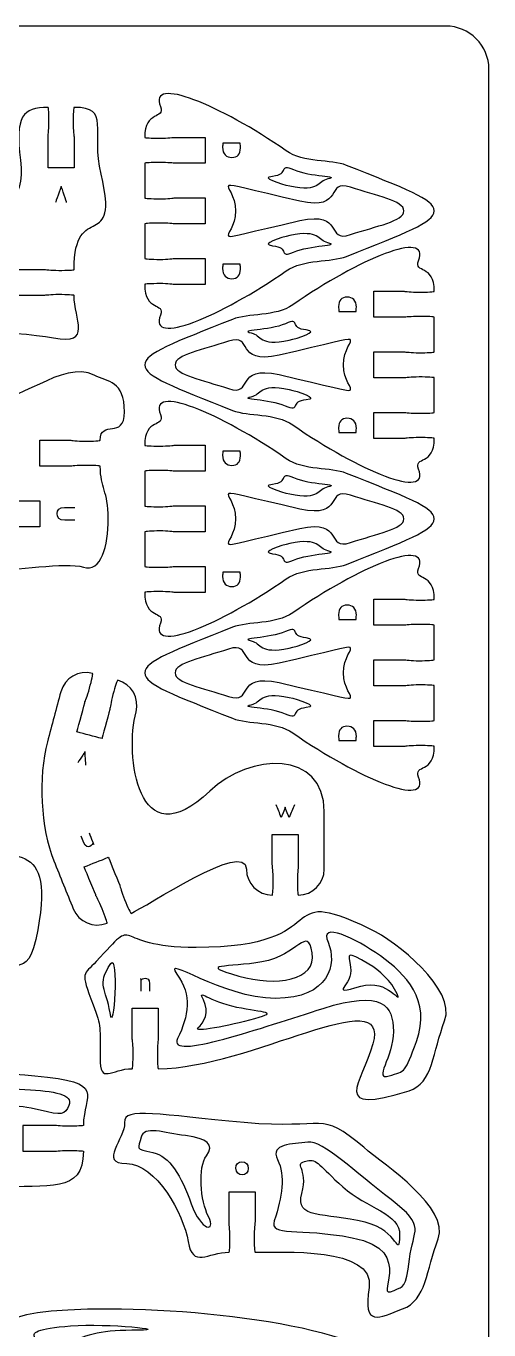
# Model space of a CAD drawing. Extents: x 0 to 300, y 0 to 300.
# Drawn here: x 246.6 to 300, y 149.4 to 300.1 of the extents above; entities that cross this region are included whole.
import ezdxf

# ---------------------------------------------------------------- set-up
doc = ezdxf.new("R2010")
doc.units = 0
doc.header["$MEASUREMENT"] = 0
doc.layers.add('DEFAULT', color=7, linetype='CONTINUOUS')

msp = doc.modelspace()

# ---------------------------------------------------------------- linework, layer by layer
at = {"layer": 'DEFAULT', "color": 1}
for points, knots in [([(295.05, 0.05), (198.38, 0.05), (101.72, 0.05), (5.05, 0.05), (2.3, 0.05), (0.05, 2.3), (0.05, 5.05), (0.05, 101.72), (0.05, 198.38), (0.05, 295.05), (0.05, 297.8), (2.3, 300.05), (5.05, 300.05), (101.72, 300.05), (198.38, 300.05), (295.05, 300.05), (297.8, 300.05), (300.05, 297.8), (300.05, 295.05), (300.05, 198.38), (300.05, 101.72), (300.05, 5.05), (300.05, 2.3), (297.8, 0.05), (295.05, 0.05)], [0, 0, 0, 0, 822.047, 822.047, 822.047, 823.047, 823.047, 823.047, 1645.094, 1645.094, 1645.094, 1646.094, 1646.094, 1646.094, 2468.141, 2468.141, 2468.141, 2469.141, 2469.141, 2469.141, 3291.188, 3291.188, 3291.188, 3292.188, 3292.188, 3292.188, 3292.188]), ([(293.74, 278.7), (293.74, 277.33), (290.36, 276.14), (283.6, 273.44), (281.78, 272.71), (278.65, 273.17), (276.63, 271.76), (268.98, 266.44), (260.69, 263.01), (262.09, 266.65), (262.67, 268.17), (260.27, 267.02), (260.27, 270.19), (260.27, 270.25), (261.05, 270.29), (262.02, 270.29), (262.99, 270.29), (263.6, 270.19), (263.77, 270.19), (264.93, 270.19), (266.1, 270.19), (267.27, 270.19), (267.27, 271.19), (267.27, 272.19), (267.27, 273.19), (266.1, 273.19), (264.93, 273.19), (263.77, 273.19), (263.6, 273.19), (262.99, 273.09), (262.02, 273.09), (261.05, 273.09), (260.27, 273.14), (260.27, 273.2), (260.27, 274.53), (260.27, 275.86), (260.27, 277.19), (260.34, 277.25), (261.1, 277.29), (262.02, 277.29), (262.99, 277.29), (263.6, 277.19), (263.77, 277.19), (264.93, 277.19), (266.1, 277.19), (267.27, 277.19), (267.27, 278.19), (267.27, 279.19), (267.27, 280.19), (266.1, 280.19), (264.93, 280.19), (263.77, 280.19), (263.6, 280.19), (262.99, 280.09), (262.02, 280.09), (261.05, 280.09), (260.27, 280.14), (260.27, 280.19), (260.27, 281.53), (260.27, 282.86), (260.27, 284.2), (260.27, 284.25), (261.05, 284.29), (262.02, 284.29), (262.99, 284.29), (263.6, 284.2), (263.77, 284.2), (264.93, 284.2), (266.1, 284.2), (267.27, 284.2), (267.27, 285.19), (267.27, 286.19), (267.27, 287.19), (266.1, 287.19), (264.93, 287.19), (263.77, 287.19), (263.6, 287.19), (262.99, 287.1), (262.02, 287.1), (261.05, 287.1), (260.27, 287.14), (260.27, 287.19), (260.27, 290.37), (262.67, 289.22), (262.09, 290.74), (260.69, 294.38), (268.98, 290.95), (276.63, 285.63), (278.65, 284.22), (281.78, 284.68), (283.6, 283.95), (290.36, 281.25), (293.74, 280.06), (293.74, 278.7)], [1, 1, 1, 1, 2, 2, 2, 3, 3, 3, 4, 4, 4, 5, 5, 5, 6, 6, 6, 7, 7, 7, 16.92, 16.92, 16.92, 25.42, 25.42, 25.42, 35.34, 35.34, 35.34, 36.34, 36.34, 36.34, 37.35, 37.35, 37.35, 48.680004, 48.680004, 48.680004, 49.680004, 49.680004, 49.680004, 50.680004, 50.680004, 50.680004, 60.600004, 60.600004, 60.600004, 69.110004, 69.110004, 69.110004, 79.030004, 79.030004, 79.030004, 80.030004, 80.030004, 80.030004, 81.030004, 81.030004, 81.030004, 92.370004, 92.370004, 92.370004, 93.370004, 93.370004, 93.370004, 94.370004, 94.370004, 94.370004, 104.290004, 104.290004, 104.290004, 112.790004, 112.790004, 112.790004, 122.710004, 122.710004, 122.710004, 123.710004, 123.710004, 123.710004, 124.710004, 124.710004, 124.710004, 125.710004, 125.710004, 125.710004, 126.710004, 126.710004, 126.710004, 127.710004, 127.710004, 127.710004, 128.710004, 128.710004, 128.710004, 128.710004]), ([(249.74, 264.02), (245.2, 264.95), (234.06, 264.45), (236.11, 268.06), (238.17, 271.67), (236.8, 273.74), (240.16, 276.05), (243.52, 278.35), (246.57, 279.53), (245.91, 284.57), (245.25, 289.62), (246.2, 290.66), (249.1, 290.66), (249.16, 290.66), (249.21, 289.87), (249.21, 288.91), (249.21, 287.94), (249.1, 287.33), (249.1, 287.16), (249.1, 285.99), (249.1, 284.82), (249.1, 283.66), (250.1, 283.66), (251.1, 283.66), (252.11, 283.66), (252.11, 284.82), (252.11, 285.99), (252.11, 287.16), (252.11, 287.33), (252, 287.94), (252, 288.91), (252, 289.87), (252.05, 290.66), (252.11, 290.66), (256.41, 290.66), (254.02, 288.03), (255.24, 282.92), (257.45, 273.7), (252.11, 280.13), (252.11, 271.92), (252.11, 271.86), (251.32, 271.82), (250.36, 271.82), (249.39, 271.82), (248.78, 271.92), (248.61, 271.92), (247.44, 271.92), (246.27, 271.92), (245.1, 271.92), (245.1, 270.92), (245.1, 269.92), (245.1, 268.92), (246.27, 268.92), (247.44, 268.92), (248.6, 268.92), (248.78, 268.92), (249.39, 269.02), (250.36, 269.02), (251.32, 269.02), (252.11, 268.97), (252.11, 268.92), (252.11, 266.24), (254.29, 263.08), (249.74, 264.02)], [1, 1, 1, 1, 2, 2, 2, 3, 3, 3, 4, 4, 4, 5, 5, 5, 6, 6, 6, 7, 7, 7, 16.921, 16.921, 16.921, 25.431, 25.431, 25.431, 35.352, 35.352, 35.352, 36.352, 36.352, 36.352, 37.352, 37.352, 37.352, 38.352, 38.352, 38.352, 39.352, 39.352, 39.352, 40.352, 40.352, 40.352, 41.352, 41.352, 41.352, 51.282, 51.282, 51.282, 59.782, 59.782, 59.782, 69.702, 69.702, 69.702, 70.702, 70.702, 70.702, 71.702, 71.702, 71.702, 72.702, 72.702, 72.702, 72.702]), ([(260.27, 260.9), (260.27, 262.26), (263.66, 263.45), (270.41, 266.16), (272.23, 266.89), (275.36, 266.43), (277.39, 267.84), (285.03, 273.16), (293.32, 276.59), (291.92, 272.94), (291.34, 271.42), (293.74, 272.58), (293.74, 269.4), (293.74, 269.35), (292.96, 269.3), (291.99, 269.3), (291.03, 269.3), (290.42, 269.4), (290.24, 269.4), (289.08, 269.4), (287.91, 269.4), (286.74, 269.4), (286.74, 268.4), (286.74, 267.4), (286.74, 266.4), (287.91, 266.4), (289.08, 266.4), (290.24, 266.4), (290.42, 266.4), (291.03, 266.5), (291.99, 266.5), (292.96, 266.5), (293.74, 266.46), (293.74, 266.4), (293.74, 265.07), (293.74, 263.74), (293.74, 262.4), (293.67, 262.34), (292.91, 262.3), (291.99, 262.3), (291.03, 262.3), (290.42, 262.4), (290.24, 262.4), (289.08, 262.4), (287.91, 262.4), (286.74, 262.4), (286.74, 261.4), (286.74, 260.4), (286.74, 259.4), (287.91, 259.4), (289.08, 259.4), (290.24, 259.4), (290.42, 259.4), (291.03, 259.5), (291.99, 259.5), (292.96, 259.5), (293.74, 259.46), (293.74, 259.4), (293.74, 258.07), (293.74, 256.73), (293.74, 255.4), (293.74, 255.35), (292.96, 255.3), (291.99, 255.3), (291.03, 255.3), (290.42, 255.4), (290.24, 255.4), (289.08, 255.4), (287.91, 255.4), (286.74, 255.4), (286.74, 254.4), (286.74, 253.4), (286.74, 252.4), (287.91, 252.4), (289.08, 252.4), (290.24, 252.4), (290.42, 252.4), (291.03, 252.5), (291.99, 252.5), (292.96, 252.5), (293.74, 252.46), (293.74, 252.4), (293.74, 249.23), (291.34, 250.38), (291.92, 248.86), (293.32, 245.22), (285.03, 248.64), (277.39, 253.96), (275.36, 255.37), (272.23, 254.91), (270.41, 255.64), (263.66, 258.35), (260.27, 259.53), (260.27, 260.9)], [1, 1, 1, 1, 2, 2, 2, 3, 3, 3, 4, 4, 4, 5, 5, 5, 6, 6, 6, 7, 7, 7, 16.92, 16.92, 16.92, 25.42, 25.42, 25.42, 35.34, 35.34, 35.34, 36.34, 36.34, 36.34, 37.35, 37.35, 37.35, 48.680004, 48.680004, 48.680004, 49.680004, 49.680004, 49.680004, 50.680004, 50.680004, 50.680004, 60.600004, 60.600004, 60.600004, 69.110004, 69.110004, 69.110004, 79.030004, 79.030004, 79.030004, 80.030004, 80.030004, 80.030004, 81.030004, 81.030004, 81.030004, 92.370004, 92.370004, 92.370004, 93.370004, 93.370004, 93.370004, 94.370004, 94.370004, 94.370004, 104.290004, 104.290004, 104.290004, 112.790004, 112.790004, 112.790004, 122.710004, 122.710004, 122.710004, 123.710004, 123.710004, 123.710004, 124.710004, 124.710004, 124.710004, 125.710004, 125.710004, 125.710004, 126.710004, 126.710004, 126.710004, 127.710004, 127.710004, 127.710004, 128.710004, 128.710004, 128.710004, 128.710004]), ([(241.99, 237.1), (238.69, 237.1), (241.14, 240.01), (241.14, 242.19), (241.14, 242.24), (241.93, 242.28), (242.89, 242.28), (243.86, 242.28), (244.47, 242.19), (244.64, 242.19), (245.81, 242.19), (246.97, 242.19), (248.14, 242.19), (248.14, 243.19), (248.14, 244.18), (248.14, 245.18), (246.97, 245.18), (245.81, 245.18), (244.64, 245.18), (244.47, 245.18), (243.86, 245.09), (242.89, 245.09), (241.93, 245.09), (241.14, 245.13), (241.14, 245.18), (241.14, 246.88), (238.69, 246.26), (240.06, 250.49), (241.43, 254.72), (237.75, 257.15), (241.61, 256.65), (245.47, 256.16), (250.78, 261.55), (254.44, 259.71), (256.03, 258.91), (257.93, 259.09), (257.93, 255.47), (257.93, 252.19), (255.14, 254.68), (255.14, 252.19), (255.14, 252.13), (254.36, 252.08), (253.39, 252.08), (252.42, 252.08), (251.82, 252.19), (251.64, 252.19), (250.47, 252.19), (249.31, 252.19), (248.14, 252.19), (248.14, 251.19), (248.14, 250.18), (248.14, 249.18), (249.31, 249.18), (250.47, 249.18), (251.64, 249.18), (251.82, 249.18), (252.42, 249.29), (253.39, 249.29), (254.36, 249.29), (255.14, 249.24), (255.14, 249.18), (255.14, 246.63), (256.06, 246.38), (256.06, 243.15), (256.06, 239.91), (255.25, 236.91), (253.19, 237.53), (251.14, 238.16), (245.29, 237.1), (241.99, 237.1)], [1, 1, 1, 1, 2, 2, 2, 3, 3, 3, 4, 4, 4, 13.92, 13.92, 13.92, 22.42, 22.42, 22.42, 32.34, 32.34, 32.34, 33.34, 33.34, 33.34, 34.34, 34.34, 34.34, 35.34, 35.34, 35.34, 36.34, 36.34, 36.34, 37.34, 37.34, 37.34, 38.34, 38.34, 38.34, 39.34, 39.34, 39.34, 40.34, 40.34, 40.34, 41.34, 41.34, 41.34, 51.26, 51.26, 51.26, 59.77, 59.77, 59.77, 69.69, 69.69, 69.69, 70.69, 70.69, 70.69, 71.69, 71.69, 71.69, 72.69, 72.69, 72.69, 73.69, 73.69, 73.69, 74.69, 74.69, 74.69, 74.69]), ([(293.74, 243.11), (293.74, 241.75), (290.36, 240.55), (283.6, 237.85), (281.78, 237.12), (278.65, 237.58), (276.63, 236.17), (268.98, 230.85), (260.69, 227.42), (262.09, 231.06), (262.67, 232.58), (260.27, 231.43), (260.27, 234.61), (260.27, 234.66), (261.05, 234.7), (262.02, 234.7), (262.99, 234.7), (263.6, 234.61), (263.77, 234.61), (264.93, 234.61), (266.1, 234.61), (267.27, 234.61), (267.27, 235.61), (267.27, 236.6), (267.27, 237.6), (266.1, 237.6), (264.93, 237.6), (263.77, 237.6), (263.6, 237.6), (262.99, 237.51), (262.02, 237.51), (261.05, 237.51), (260.27, 237.55), (260.27, 237.61), (260.27, 238.94), (260.27, 240.27), (260.27, 241.6), (260.34, 241.66), (261.1, 241.71), (262.02, 241.71), (262.99, 241.71), (263.6, 241.6), (263.77, 241.6), (264.93, 241.6), (266.1, 241.6), (267.27, 241.6), (267.27, 242.61), (267.27, 243.61), (267.27, 244.61), (266.1, 244.61), (264.93, 244.61), (263.77, 244.61), (263.6, 244.61), (262.99, 244.5), (262.02, 244.5), (261.05, 244.5), (260.27, 244.55), (260.27, 244.61), (260.27, 245.94), (260.27, 247.27), (260.27, 248.61), (260.27, 248.66), (261.05, 248.71), (262.02, 248.71), (262.99, 248.71), (263.6, 248.61), (263.77, 248.61), (264.93, 248.61), (266.1, 248.61), (267.27, 248.61), (267.27, 249.61), (267.27, 250.61), (267.27, 251.61), (266.1, 251.61), (264.93, 251.61), (263.77, 251.61), (263.6, 251.61), (262.99, 251.51), (262.02, 251.51), (261.05, 251.51), (260.27, 251.55), (260.27, 251.61), (260.27, 254.78), (262.67, 253.63), (262.09, 255.15), (260.69, 258.79), (268.98, 255.37), (276.63, 250.05), (278.65, 248.64), (281.78, 249.09), (283.6, 248.36), (290.36, 245.66), (293.74, 244.47), (293.74, 243.11)], [1, 1, 1, 1, 2, 2, 2, 3, 3, 3, 4, 4, 4, 5, 5, 5, 6, 6, 6, 7, 7, 7, 16.92, 16.92, 16.92, 25.42, 25.42, 25.42, 35.34, 35.34, 35.34, 36.34, 36.34, 36.34, 37.35, 37.35, 37.35, 48.680004, 48.680004, 48.680004, 49.680004, 49.680004, 49.680004, 50.680004, 50.680004, 50.680004, 60.600004, 60.600004, 60.600004, 69.110004, 69.110004, 69.110004, 79.030004, 79.030004, 79.030004, 80.030004, 80.030004, 80.030004, 81.030004, 81.030004, 81.030004, 92.370004, 92.370004, 92.370004, 93.370004, 93.370004, 93.370004, 94.370004, 94.370004, 94.370004, 104.290004, 104.290004, 104.290004, 112.790004, 112.790004, 112.790004, 122.710004, 122.710004, 122.710004, 123.710004, 123.710004, 123.710004, 124.710004, 124.710004, 124.710004, 125.710004, 125.710004, 125.710004, 126.710004, 126.710004, 126.710004, 127.710004, 127.710004, 127.710004, 128.710004, 128.710004, 128.710004, 128.710004]), ([(260.27, 225.31), (260.27, 226.67), (263.66, 227.87), (270.41, 230.57), (272.23, 231.3), (275.36, 230.84), (277.39, 232.25), (285.03, 237.57), (293.32, 241), (291.92, 237.36), (291.34, 235.84), (293.74, 236.99), (293.74, 233.81), (293.74, 233.76), (292.96, 233.72), (291.99, 233.72), (291.03, 233.72), (290.42, 233.81), (290.24, 233.81), (289.08, 233.81), (287.91, 233.81), (286.74, 233.81), (286.74, 232.81), (286.74, 231.82), (286.74, 230.82), (287.91, 230.82), (289.08, 230.82), (290.24, 230.82), (290.42, 230.82), (291.03, 230.91), (291.99, 230.91), (292.96, 230.91), (293.74, 230.87), (293.74, 230.81), (293.74, 229.48), (293.74, 228.15), (293.74, 226.82), (293.67, 226.76), (292.91, 226.71), (291.99, 226.71), (291.03, 226.71), (290.42, 226.82), (290.24, 226.82), (289.08, 226.82), (287.91, 226.82), (286.74, 226.82), (286.74, 225.81), (286.74, 224.81), (286.74, 223.81), (287.91, 223.81), (289.08, 223.81), (290.24, 223.81), (290.42, 223.81), (291.03, 223.92), (291.99, 223.92), (292.96, 223.92), (293.74, 223.87), (293.74, 223.81), (293.74, 222.48), (293.74, 221.15), (293.74, 219.81), (293.74, 219.76), (292.96, 219.71), (291.99, 219.71), (291.03, 219.71), (290.42, 219.81), (290.24, 219.81), (289.08, 219.81), (287.91, 219.81), (286.74, 219.81), (286.74, 218.81), (286.74, 217.81), (286.74, 216.81), (287.91, 216.81), (289.08, 216.81), (290.24, 216.81), (290.42, 216.81), (291.03, 216.91), (291.99, 216.91), (292.96, 216.91), (293.74, 216.87), (293.74, 216.81), (293.74, 213.64), (291.34, 214.79), (291.92, 213.27), (293.32, 209.63), (285.03, 213.05), (277.39, 218.37), (275.36, 219.78), (272.23, 219.33), (270.41, 220.06), (263.66, 222.76), (260.27, 223.95), (260.27, 225.31)], [1, 1, 1, 1, 2, 2, 2, 3, 3, 3, 4, 4, 4, 5, 5, 5, 6, 6, 6, 7, 7, 7, 16.92, 16.92, 16.92, 25.42, 25.42, 25.42, 35.34, 35.34, 35.34, 36.34, 36.34, 36.34, 37.35, 37.35, 37.35, 48.680004, 48.680004, 48.680004, 49.680004, 49.680004, 49.680004, 50.680004, 50.680004, 50.680004, 60.600004, 60.600004, 60.600004, 69.110004, 69.110004, 69.110004, 79.030004, 79.030004, 79.030004, 80.030004, 80.030004, 80.030004, 81.030004, 81.030004, 81.030004, 92.370004, 92.370004, 92.370004, 93.370004, 93.370004, 93.370004, 94.370004, 94.370004, 94.370004, 104.290004, 104.290004, 104.290004, 112.790004, 112.790004, 112.790004, 122.710004, 122.710004, 122.710004, 123.710004, 123.710004, 123.710004, 124.710004, 124.710004, 124.710004, 125.710004, 125.710004, 125.710004, 126.710004, 126.710004, 126.710004, 127.710004, 127.710004, 127.710004, 128.710004, 128.710004, 128.710004, 128.710004]), ([(249.03, 217.34), (249.55, 219.27), (250.06, 221.19), (250.58, 223.12), (251.01, 224.72), (252.65, 225.67), (254.25, 225.24), (254.31, 225.23), (254.15, 224.46), (253.9, 223.53), (253.65, 222.59), (253.39, 222.03), (253.35, 221.86), (253.12, 221.02), (252.44, 218.48), (252.44, 218.48), (253.41, 218.22), (254.37, 217.96), (255.34, 217.71), (255.34, 217.71), (256.02, 220.24), (256.24, 221.09), (256.29, 221.25), (256.35, 221.87), (256.6, 222.8), (256.85, 223.73), (257.09, 224.46), (257.15, 224.46), (258.75, 224.03), (259.7, 222.39), (259.27, 220.79), (257.97, 215.93), (259.37, 203.59), (267.79, 211.64), (272.43, 216.08), (281.02, 216.41), (281.02, 209.29), (281.02, 207.07), (281.02, 204.85), (281.02, 202.63), (281.02, 200.97), (279.67, 199.63), (278.02, 199.63), (277.96, 199.63), (277.92, 200.41), (277.92, 201.38), (277.92, 202.35), (278.02, 202.96), (278.02, 203.13), (278.02, 204.3), (278.02, 205.47), (278.02, 206.63), (277.02, 206.63), (276.02, 206.63), (275.02, 206.63), (275.02, 205.47), (275.02, 204.3), (275.02, 203.13), (275.02, 202.96), (275.12, 202.35), (275.12, 201.38), (275.12, 200.41), (275.07, 199.63), (275.02, 199.63), (273.36, 199.63), (272.02, 200.97), (272.02, 202.63), (272.02, 206.13), (260.24, 198.14), (258.7, 197.52), (258.65, 197.49), (258.32, 198.2), (257.95, 199.1), (257.59, 200), (257.45, 200.6), (257.39, 200.76), (257.06, 201.57), (256.07, 204), (256.07, 204), (255.15, 203.63), (254.22, 203.25), (253.29, 202.88), (253.29, 202.88), (254.28, 200.44), (254.61, 199.64), (254.67, 199.47), (254.99, 198.95), (255.36, 198.05), (255.72, 197.15), (255.98, 196.41), (255.92, 196.39), (254.38, 195.77), (252.64, 196.51), (252.02, 198.05), (251.27, 199.89), (250.52, 201.74), (249.77, 203.59), (248.25, 207.33), (247.94, 213.29), (249.03, 217.34)], [1, 1, 1, 1, 17.958081, 17.958081, 17.958081, 18.958081, 18.958081, 18.958081, 19.958081, 19.958081, 19.958081, 20.958081, 20.958081, 20.958081, 21.958081, 21.958081, 21.958081, 30.457734, 30.457734, 30.457734, 31.457734, 31.457734, 31.457734, 32.457734, 32.457734, 32.457734, 33.457734, 33.457734, 33.457734, 34.457734, 34.457734, 34.457734, 35.457734, 35.457734, 35.457734, 36.457734, 36.457734, 36.457734, 55.327734, 55.327734, 55.327734, 56.327734, 56.327734, 56.327734, 57.327734, 57.327734, 57.327734, 58.327734, 58.327734, 58.327734, 68.247734, 68.247734, 68.247734, 76.747734, 76.747734, 76.747734, 86.667734, 86.667734, 86.667734, 87.667734, 87.667734, 87.667734, 88.667734, 88.667734, 88.667734, 89.667734, 89.667734, 89.667734, 90.667734, 90.667734, 90.667734, 91.667734, 91.667734, 91.667734, 92.667734, 92.667734, 92.667734, 93.667734, 93.667734, 93.667734, 102.168939, 102.168939, 102.168939, 103.168939, 103.168939, 103.168939, 104.168939, 104.168939, 104.168939, 105.168939, 105.168939, 105.168939, 106.168939, 106.168939, 106.168939, 123.130522, 123.130522, 123.130522, 124.130522, 124.130522, 124.130522, 124.130522]), ([(234.97, 189.2), (234.97, 188.27), (234.98, 186.42), (234.98, 185.49), (234.98, 183.84), (236.32, 182.49), (237.98, 182.49), (238.03, 182.49), (238.08, 183.28), (238.08, 184.24), (238.08, 185.21), (237.97, 185.82), (237.98, 185.99), (237.97, 186.87), (237.97, 189.49), (237.97, 189.49), (238.97, 189.49), (239.97, 189.49), (240.97, 189.49), (240.97, 189.49), (240.97, 186.87), (240.97, 186), (240.97, 185.82), (240.87, 185.21), (240.87, 184.24), (240.88, 183.28), (240.92, 182.5), (240.98, 182.5), (242.64, 182.5), (243.98, 183.84), (243.98, 185.5), (243.97, 195.16), (246.42, 188.57), (247.68, 194.49), (250.36, 207.12), (244.45, 203.07), (239.44, 205.4), (237.86, 206.14), (234.84, 208.1), (233.25, 208.84), (231.75, 209.54), (229.51, 208.08), (228.81, 206.58), (228.79, 206.53), (229.48, 206.16), (230.36, 205.75), (231.23, 205.34), (231.82, 205.18), (231.98, 205.1), (232.78, 204.73), (235.16, 203.63), (235.16, 203.63), (235.16, 203.63), (235.16, 199.55), (235.16, 197.89), (235.16, 195.93), (235.02, 196.19), (234.97, 189.2)], [1, 1, 1, 1, 2, 2, 2, 3, 3, 3, 4, 4, 4, 5, 5, 5, 6, 6, 6, 14.504, 14.504, 14.504, 15.504, 15.504, 15.504, 16.504, 16.504, 16.504, 17.504, 17.504, 17.504, 18.504, 18.504, 18.504, 19.504, 19.504, 19.504, 20.504, 20.504, 20.504, 21.504, 21.504, 21.504, 22.504, 22.504, 22.504, 23.504, 23.504, 23.504, 24.504, 24.504, 24.504, 25.504, 25.504, 25.504, 26.504, 26.504, 26.504, 27.504, 27.504, 27.504, 27.504]), ([(258.84, 179.57), (256.38, 179.57), (255.11, 177.64), (255.11, 180.83), (255.11, 184.35), (255.3, 184.39), (254.31, 186.96), (252.78, 190.93), (253.22, 190.34), (254.68, 191.95), (259.88, 197.68), (255.97, 193.57), (266.21, 193.57), (282.83, 193.57), (274.86, 201.18), (286.34, 195.7), (289.36, 194.26), (296.3, 188.73), (294.93, 185.11), (293.56, 181.5), (293.6, 177.89), (290.82, 177.02), (281.57, 174.13), (285.32, 177.82), (286.63, 182.43), (288.72, 189.8), (272.46, 179.57), (261.84, 179.57), (261.78, 179.57), (261.74, 180.35), (261.74, 181.32), (261.74, 182.29), (261.84, 182.9), (261.84, 183.07), (261.84, 183.95), (261.84, 186.57), (261.84, 186.57), (260.84, 186.57), (259.84, 186.57), (258.84, 186.57), (258.84, 186.57), (258.84, 183.95), (258.84, 183.07), (258.84, 182.9), (258.94, 182.29), (258.94, 181.32), (258.94, 180.35), (258.89, 179.57), (258.84, 179.57)], [1, 1, 1, 1, 2, 2, 2, 3, 3, 3, 4, 4, 4, 5, 5, 5, 6, 6, 6, 7, 7, 7, 8, 8, 8, 9, 9, 9, 10, 10, 10, 11, 11, 11, 12, 12, 12, 13, 13, 13, 21.504, 21.504, 21.504, 22.504, 22.504, 22.504, 23.504, 23.504, 23.504, 24.504, 24.504, 24.504, 24.504]), ([(247.57, 178.75), (241.57, 179.27), (233.96, 179.53), (233.21, 181.6), (233.19, 181.65), (232.44, 181.42), (231.53, 181.09), (230.63, 180.76), (230.09, 180.46), (229.92, 180.4), (229.1, 180.1), (226.63, 179.2), (226.63, 179.2), (226.29, 180.14), (225.95, 181.08), (225.61, 182.02), (225.61, 182.02), (228.08, 182.92), (228.9, 183.22), (229.06, 183.28), (229.67, 183.39), (230.58, 183.72), (231.48, 184.05), (232.2, 184.36), (232.19, 184.41), (231.39, 186.6), (235.04, 189.59), (231.05, 191.41), (227.08, 193.23), (225.22, 186.81), (220.15, 186.97), (209.94, 187.29), (217.28, 179.48), (218.3, 175.19), (218.98, 172.32), (217.4, 172.03), (220.25, 172.04), (225.64, 172.07), (220.25, 160.67), (228.04, 160.67), (228.09, 160.67), (228.14, 161.45), (228.14, 162.42), (228.14, 163.38), (228.04, 163.99), (228.04, 164.17), (228.04, 165.33), (228.04, 166.5), (228.04, 167.67), (229.04, 167.67), (230.04, 167.67), (231.04, 167.67), (231.04, 166.5), (231.04, 165.33), (231.04, 164.17), (231.04, 163.99), (230.94, 163.38), (230.94, 162.42), (230.94, 161.45), (230.98, 160.67), (231.04, 160.67), (234.26, 160.67), (237.19, 155.81), (237.97, 160.21), (238.61, 163.76), (239.64, 165.5), (243.27, 165.81), (249.09, 166.31), (253.19, 164.97), (253.19, 170.02), (253.19, 170.07), (252.4, 170.12), (251.44, 170.12), (250.47, 170.12), (249.86, 170.02), (249.69, 170.02), (248.52, 170.02), (247.35, 170.02), (246.19, 170.02), (246.19, 171.02), (246.19, 172.02), (246.19, 173.02), (247.35, 173.02), (248.52, 173.02), (249.69, 173.02), (249.86, 173.02), (250.47, 172.92), (251.44, 172.92), (252.4, 172.92), (253.19, 172.96), (253.19, 173.02), (253.19, 176.6), (256.1, 178.01), (247.57, 178.75)], [1, 1, 1, 1, 2, 2, 2, 3, 3, 3, 4, 4, 4, 5, 5, 5, 13.500517, 13.500517, 13.500517, 14.500517, 14.500517, 14.500517, 15.500517, 15.500517, 15.500517, 16.500517, 16.500517, 16.500517, 17.500517, 17.500517, 17.500517, 18.500517, 18.500517, 18.500517, 19.500517, 19.500517, 19.500517, 20.500517, 20.500517, 20.500517, 21.500517, 21.500517, 21.500517, 22.500517, 22.500517, 22.500517, 23.500517, 23.500517, 23.500517, 33.420517, 33.420517, 33.420517, 41.930517, 41.930517, 41.930517, 51.850517, 51.850517, 51.850517, 52.850517, 52.850517, 52.850517, 53.850517, 53.850517, 53.850517, 54.850517, 54.850517, 54.850517, 55.850517, 55.850517, 55.850517, 56.850517, 56.850517, 56.850517, 57.850517, 57.850517, 57.850517, 58.850517, 58.850517, 58.850517, 68.770517, 68.770517, 68.770517, 77.270517, 77.270517, 77.270517, 87.190517, 87.190517, 87.190517, 88.190517, 88.190517, 88.190517, 89.190517, 89.190517, 89.190517, 90.190517, 90.190517, 90.190517, 90.190517]), ([(270.02, 158.35), (267.56, 158.35), (265.79, 156.46), (265.29, 159.61), (264.79, 162.76), (261.55, 168.61), (258.19, 168.61), (254.83, 168.61), (258.07, 171.47), (257.94, 173.34), (257.82, 175.21), (262.05, 174.21), (271.76, 173.34), (281.48, 172.47), (280.35, 174.87), (285.58, 170.48), (288.14, 168.32), (295.55, 163.5), (294.18, 159.89), (292.81, 156.28), (292.81, 152.8), (290.07, 151.8), (287.33, 150.8), (285.46, 149.56), (286.21, 154.29), (286.95, 159.02), (275.96, 158.35), (273.02, 158.35), (272.97, 158.35), (272.92, 159.13), (272.92, 160.1), (272.92, 161.07), (273.02, 161.68), (273.02, 161.85), (273.02, 162.73), (273.02, 165.35), (273.02, 165.35), (272.02, 165.35), (271.02, 165.35), (270.02, 165.35), (270.02, 165.35), (270.02, 162.73), (270.02, 161.85), (270.02, 161.68), (270.12, 161.07), (270.12, 160.1), (270.12, 159.13), (270.08, 158.35), (270.02, 158.35)], [1, 1, 1, 1, 2, 2, 2, 3, 3, 3, 4, 4, 4, 5, 5, 5, 6, 6, 6, 7, 7, 7, 8, 8, 8, 9, 9, 9, 10, 10, 10, 11, 11, 11, 12, 12, 12, 13, 13, 13, 21.504, 21.504, 21.504, 22.504, 22.504, 22.504, 23.504, 23.504, 23.504, 24.504, 24.504, 24.504, 24.504]), ([(273.69, 143.64), (265.3, 150.94), (252.76, 146.7), (250.94, 144.92), (249.11, 143.13), (247.95, 145.9), (245.96, 147.26), (243.96, 148.61), (240.48, 151.44), (253.68, 151.77), (266.87, 152.1), (288.19, 149.34), (288.46, 144.46), (288.79, 138.3), (297.83, 134.57), (292.85, 133.95), (258.41, 129.72), (275.22, 122.94), (249.9, 125.18), (206.82, 128.98), (234.63, 118.36), (215.88, 121.68), (206.59, 123.33), (204.08, 114.99), (210.67, 134.55), (214.4, 145.63), (218.62, 134.39), (223.01, 134.83), (226.15, 135.15), (229.94, 140.64), (234.12, 140.64), (234.17, 140.64), (234.22, 139.85), (234.22, 138.88), (234.22, 137.92), (234.12, 137.31), (234.12, 137.13), (234.12, 135.97), (234.12, 134.8), (234.12, 133.64), (235.12, 133.64), (236.12, 133.64), (237.12, 133.64), (237.12, 134.8), (237.12, 135.97), (237.12, 137.13), (237.12, 137.31), (237.02, 137.92), (237.02, 138.88), (237.02, 139.85), (237.06, 140.64), (237.12, 140.64), (247.52, 140.64), (238.88, 130.03), (262.35, 134.55), (278.45, 137.66), (276.27, 141.38), (273.69, 143.64)], [1, 1, 1, 1, 2, 2, 2, 3, 3, 3, 4, 4, 4, 5, 5, 5, 6, 6, 6, 7, 7, 7, 8, 8, 8, 9, 9, 9, 10, 10, 10, 11, 11, 11, 12, 12, 12, 13, 13, 13, 22.92, 22.92, 22.92, 31.43, 31.43, 31.43, 41.35, 41.35, 41.35, 42.35, 42.35, 42.35, 43.35, 43.35, 43.35, 44.35, 44.35, 44.35, 45.35, 45.35, 45.35, 45.35])]:
    msp.add_open_spline(points, degree=3, knots=knots, dxfattribs=at)
at = {"layer": 'DEFAULT', "color": 250}
for points, knots in [([(271.29, 286.52), (271.32, 286.37), (271.34, 286.18), (271.34, 285.97), (271.34, 285.59), (271.25, 285.33), (271.08, 285.15), (270.92, 284.97), (270.69, 284.87), (270.36, 284.87), (270.03, 284.87), (269.76, 284.97), (269.57, 285.16), (269.38, 285.35), (269.28, 285.66), (269.28, 286.05), (269.28, 286.24), (269.29, 286.39), (269.31, 286.52), (269.97, 286.52), (270.63, 286.52), (271.29, 286.52)], [0, 0, 0, 0, 1, 1, 1, 2, 2, 2, 3, 3, 3, 4, 4, 4, 5, 5, 5, 6, 6, 6, 11.635, 11.635, 11.635, 11.635]), ([(251.25, 279.67), (251.25, 279.67), (250.7, 281.3), (250.63, 281.56), (250.56, 281.31), (249.96, 279.67), (249.96, 279.67)], [0, 0, 0, 0, 1.02, 1.02, 1.02, 2.02, 2.02, 2.02, 2.02]), ([(271.29, 272.52), (271.32, 272.36), (271.34, 272.17), (271.34, 271.97), (271.34, 271.59), (271.25, 271.32), (271.08, 271.15), (270.92, 270.97), (270.69, 270.86), (270.36, 270.86), (270.03, 270.86), (269.76, 270.96), (269.57, 271.15), (269.38, 271.34), (269.28, 271.65), (269.28, 272.05), (269.28, 272.23), (269.29, 272.39), (269.31, 272.52), (269.97, 272.52), (270.63, 272.52), (271.29, 272.52)], [0, 0, 0, 0, 1, 1, 1, 2, 2, 2, 3, 3, 3, 4, 4, 4, 5, 5, 5, 6, 6, 6, 11.635, 11.635, 11.635, 11.635]), ([(282.72, 267.07), (282.69, 267.23), (282.68, 267.42), (282.68, 267.63), (282.68, 268), (282.76, 268.27), (282.93, 268.45), (283.09, 268.63), (283.33, 268.73), (283.65, 268.73), (283.98, 268.73), (284.25, 268.63), (284.44, 268.44), (284.63, 268.25), (284.73, 267.94), (284.73, 267.55), (284.73, 267.36), (284.72, 267.21), (284.71, 267.07), (284.04, 267.07), (283.38, 267.07), (282.72, 267.07)], [0, 0, 0, 0, 1, 1, 1, 2, 2, 2, 3, 3, 3, 4, 4, 4, 5, 5, 5, 6, 6, 6, 11.635, 11.635, 11.635, 11.635]), ([(282.72, 253.07), (282.69, 253.23), (282.68, 253.42), (282.68, 253.63), (282.68, 254), (282.76, 254.27), (282.93, 254.44), (283.09, 254.62), (283.33, 254.73), (283.65, 254.73), (283.98, 254.73), (284.25, 254.63), (284.44, 254.44), (284.63, 254.25), (284.73, 253.94), (284.73, 253.54), (284.73, 253.36), (284.72, 253.2), (284.71, 253.07), (284.04, 253.07), (283.38, 253.07), (282.72, 253.07)], [0, 0, 0, 0, 1, 1, 1, 2, 2, 2, 3, 3, 3, 4, 4, 4, 5, 5, 5, 6, 6, 6, 11.635, 11.635, 11.635, 11.635]), ([(271.29, 250.94), (271.32, 250.78), (271.34, 250.59), (271.34, 250.38), (271.34, 250.01), (271.25, 249.74), (271.08, 249.56), (270.92, 249.38), (270.69, 249.28), (270.36, 249.28), (270.03, 249.28), (269.76, 249.38), (269.57, 249.57), (269.38, 249.76), (269.28, 250.07), (269.28, 250.46), (269.28, 250.65), (269.29, 250.8), (269.31, 250.94), (269.97, 250.94), (270.63, 250.94), (271.29, 250.94)], [0, 0, 0, 0, 1, 1, 1, 2, 2, 2, 3, 3, 3, 4, 4, 4, 5, 5, 5, 6, 6, 6, 11.635, 11.635, 11.635, 11.635]), ([(252.21, 242.94), (251.82, 242.94), (251.42, 242.94), (251.03, 242.94), (250.41, 242.94), (250.16, 243.27), (250.16, 243.71), (250.16, 244.12), (250.39, 244.43), (251.02, 244.43), (251.42, 244.43), (251.81, 244.43), (252.21, 244.43)], [0, 0, 0, 0, 3.34, 3.34, 3.34, 4.34, 4.34, 4.34, 5.34, 5.34, 5.34, 8.714, 8.714, 8.714, 8.714]), ([(271.29, 236.93), (271.32, 236.77), (271.34, 236.59), (271.34, 236.38), (271.34, 236), (271.25, 235.74), (271.08, 235.56), (270.92, 235.38), (270.69, 235.28), (270.36, 235.28), (270.03, 235.28), (269.76, 235.38), (269.57, 235.57), (269.38, 235.76), (269.28, 236.07), (269.28, 236.46), (269.28, 236.65), (269.29, 236.8), (269.31, 236.93), (269.97, 236.93), (270.63, 236.93), (271.29, 236.93)], [0, 0, 0, 0, 1, 1, 1, 2, 2, 2, 3, 3, 3, 4, 4, 4, 5, 5, 5, 6, 6, 6, 11.635, 11.635, 11.635, 11.635]), ([(282.72, 231.49), (282.69, 231.65), (282.68, 231.83), (282.68, 232.04), (282.68, 232.42), (282.76, 232.68), (282.93, 232.86), (283.09, 233.04), (283.33, 233.14), (283.65, 233.14), (283.98, 233.14), (284.25, 233.04), (284.44, 232.85), (284.63, 232.66), (284.73, 232.35), (284.73, 231.96), (284.73, 231.77), (284.72, 231.62), (284.71, 231.49), (284.04, 231.49), (283.38, 231.49), (282.72, 231.49)], [0, 0, 0, 0, 1, 1, 1, 2, 2, 2, 3, 3, 3, 4, 4, 4, 5, 5, 5, 6, 6, 6, 11.635, 11.635, 11.635, 11.635]), ([(282.72, 217.48), (282.69, 217.64), (282.68, 217.83), (282.68, 218.04), (282.68, 218.41), (282.76, 218.68), (282.93, 218.86), (283.09, 219.04), (283.33, 219.14), (283.65, 219.14), (283.98, 219.14), (284.25, 219.04), (284.44, 218.85), (284.63, 218.66), (284.73, 218.35), (284.73, 217.96), (284.73, 217.77), (284.72, 217.62), (284.71, 217.48), (284.04, 217.48), (283.38, 217.48), (282.72, 217.48)], [0, 0, 0, 0, 1, 1, 1, 2, 2, 2, 3, 3, 3, 4, 4, 4, 5, 5, 5, 6, 6, 6, 11.635, 11.635, 11.635, 11.635]), ([(253.48, 214.66), (253.45, 215.01), (253.43, 215.35), (253.4, 215.7), (253.39, 215.87), (253.38, 216.02), (253.38, 216.17), (253.38, 216.17), (253.37, 216.17), (253.37, 216.17), (253.29, 216.04), (253.21, 215.91), (253.11, 215.78), (252.92, 215.49), (252.72, 215.2), (252.53, 214.91)], [0, 0, 0, 0, 2.948145, 2.948145, 2.948145, 3.948145, 3.948145, 3.948145, 3.978229, 3.978229, 3.978229, 4.978229, 4.978229, 4.978229, 7.923191, 7.923191, 7.923191, 7.923191]), ([(277.57, 210.06), (277.37, 209.58), (277.16, 209.1), (276.95, 208.61), (276.95, 208.61), (276.55, 209.61), (276.51, 209.78), (276.47, 209.61), (276.05, 208.61), (276.05, 208.61), (275.86, 209.1), (275.66, 209.58), (275.46, 210.06)], [0, 0, 0, 0, 4.474268, 4.474268, 4.474268, 5.491268, 5.491268, 5.491268, 6.491268, 6.491268, 6.491268, 10.930926, 10.930926, 10.930926, 10.930926]), ([(254.29, 205.69), (254.27, 205.56), (254.19, 205.36), (253.95, 205.26), (253.74, 205.18), (253.44, 205.19), (253.25, 205.67), (253.14, 205.93), (253.04, 206.19), (252.93, 206.45)], [0, 0, 0, 0, 1, 1, 1, 2, 2, 2, 4.40589, 4.40589, 4.40589, 4.40589]), ([(253.84, 206.82), (253.97, 206.49), (254.1, 206.17), (254.23, 205.84), (254.29, 205.7), (254.34, 205.58), (254.39, 205.48)], [0, 0, 0, 0, 2.991765, 2.991765, 2.991765, 3.991765, 3.991765, 3.991765, 3.991765]), ([(259.85, 188.54), (259.85, 188.89), (259.85, 189.24), (259.85, 189.6), (259.85, 189.75), (259.85, 189.87), (259.84, 189.99)], [0, 0, 0, 0, 3, 3, 3, 4, 4, 4, 4]), ([(259.85, 189.75), (259.92, 189.89), (260.09, 190.02), (260.33, 190.02), (260.53, 190.02), (260.84, 189.9), (260.84, 189.4), (260.84, 189.11), (260.84, 188.83), (260.84, 188.54)], [0, 0, 0, 0, 1, 1, 1, 2, 2, 2, 4.457, 4.457, 4.457, 4.457]), ([(270.81, 168.07), (270.81, 167.53), (271.18, 167.3), (271.53, 167.3), (271.93, 167.3), (272.23, 167.59), (272.23, 168.05), (272.23, 168.53), (271.91, 168.82), (271.51, 168.82), (271.09, 168.82), (270.81, 168.51), (270.81, 168.07)], [0, 0, 0, 0, 1, 1, 1, 2, 2, 2, 3, 3, 3, 4, 4, 4, 4])]:
    msp.add_open_spline(points, degree=3, knots=knots, dxfattribs=at)
at = {"layer": 'DEFAULT', "color": 3}
for points, knots in [([(277.06, 281.54), (280.56, 280.82), (280.21, 282.12), (281.44, 282.39), (283.04, 282.73), (279.36, 282.63), (277.47, 283.46), (275.7, 284.24), (277.06, 282.9), (275.06, 282.72), (273.44, 282.58), (276.08, 281.74), (277.06, 281.54)], [0, 0, 0, 0, 1, 1, 1, 2, 2, 2, 3, 3, 3, 4, 4, 4, 4]), ([(277.06, 275.85), (280.56, 276.57), (280.21, 275.27), (281.44, 275), (283.04, 274.66), (279.36, 274.76), (277.47, 273.93), (275.7, 273.15), (277.06, 274.49), (275.06, 274.67), (273.44, 274.81), (276.08, 275.65), (277.06, 275.85)], [0, 0, 0, 0, 1, 1, 1, 2, 2, 2, 3, 3, 3, 4, 4, 4, 4]), ([(276.95, 263.75), (273.45, 263.03), (273.8, 264.33), (272.58, 264.59), (270.97, 264.94), (274.66, 264.83), (276.55, 265.66), (278.32, 266.44), (276.95, 265.1), (278.95, 264.93), (280.57, 264.79), (277.93, 263.95), (276.95, 263.75)], [0, 0, 0, 0, 1, 1, 1, 2, 2, 2, 3, 3, 3, 4, 4, 4, 4]), ([(276.95, 258.06), (273.45, 258.78), (273.8, 257.47), (272.58, 257.21), (270.97, 256.86), (274.66, 256.97), (276.55, 256.14), (278.32, 255.36), (276.95, 256.7), (278.95, 256.87), (280.57, 257.02), (277.93, 257.85), (276.95, 258.06)], [0, 0, 0, 0, 1, 1, 1, 2, 2, 2, 3, 3, 3, 4, 4, 4, 4]), ([(277.06, 245.95), (280.56, 245.23), (280.21, 246.54), (281.44, 246.8), (283.04, 247.14), (279.36, 247.04), (277.47, 247.87), (275.7, 248.65), (277.06, 247.31), (275.06, 247.13), (273.44, 246.99), (276.08, 246.15), (277.06, 245.95)], [0, 0, 0, 0, 1, 1, 1, 2, 2, 2, 3, 3, 3, 4, 4, 4, 4]), ([(277.06, 240.26), (280.56, 240.98), (280.21, 239.68), (281.44, 239.41), (283.04, 239.07), (279.36, 239.17), (277.47, 238.34), (275.7, 237.57), (277.06, 238.9), (275.06, 239.08), (273.44, 239.22), (276.08, 240.06), (277.06, 240.26)], [0, 0, 0, 0, 1, 1, 1, 2, 2, 2, 3, 3, 3, 4, 4, 4, 4]), ([(276.95, 228.16), (273.45, 227.44), (273.8, 228.74), (272.58, 229.01), (270.97, 229.35), (274.66, 229.25), (276.55, 230.08), (278.32, 230.85), (276.95, 229.52), (278.95, 229.34), (280.57, 229.2), (277.93, 228.36), (276.95, 228.16)], [0, 0, 0, 0, 1, 1, 1, 2, 2, 2, 3, 3, 3, 4, 4, 4, 4]), ([(276.95, 222.47), (273.45, 223.19), (273.8, 221.88), (272.58, 221.62), (270.97, 221.28), (274.66, 221.38), (276.55, 220.55), (278.32, 219.77), (276.95, 221.11), (278.95, 221.29), (280.57, 221.43), (277.93, 222.27), (276.95, 222.47)], [0, 0, 0, 0, 1, 1, 1, 2, 2, 2, 3, 3, 3, 4, 4, 4, 4]), ([(271.14, 190.27), (266.09, 191.73), (269.96, 191.22), (273.82, 191.91), (278.06, 192.68), (279.03, 196.16), (279.62, 192.96), (280.21, 189.77), (275.43, 189.02), (271.14, 190.27)], [0, 0, 0, 0, 1, 1, 1, 2, 2, 2, 3, 3, 3, 3]), ([(256.35, 191.71), (254.67, 189.16), (255.82, 188.9), (256.27, 186.01), (256.72, 183.12), (257.27, 193.1), (256.35, 191.71)], [0, 0, 0, 0, 1, 1, 1, 2, 2, 2, 2]), ([(284.07, 191.3), (283.76, 192.96), (283.49, 193.22), (286.19, 191.64), (287.33, 190.97), (288.8, 189.69), (289.43, 188.22), (290.05, 186.74), (288.4, 190.03), (285.23, 189.1), (281.21, 187.93), (284.48, 189.16), (284.07, 191.3)], [0, 0, 0, 0, 1, 1, 1, 2, 2, 2, 3, 3, 3, 4, 4, 4, 4]), ([(267.06, 187.51), (267.82, 186.08), (267.1, 184.87), (266.43, 184.29), (265.77, 183.71), (270, 184.5), (272.95, 185.33), (275.9, 186.16), (273.99, 186.07), (270.89, 186.69), (267.62, 187.34), (266.3, 188.94), (267.06, 187.51)], [0, 0, 0, 0, 1, 1, 1, 2, 2, 2, 3, 3, 3, 4, 4, 4, 4]), ([(248.18, 174.77), (250.69, 174.13), (251.06, 174.25), (251.52, 175.33), (252.07, 176.61), (249.86, 176.97), (246.44, 177.18), (243.01, 177.39), (239, 177.58), (240.49, 176.61), (241.98, 175.63), (239.15, 174.24), (241.45, 174.77), (243.76, 175.3), (245.25, 175.52), (248.18, 174.77)], [0, 0, 0, 0, 1, 1, 1, 2, 2, 2, 3, 3, 3, 4, 4, 4, 5, 5, 5, 5]), ([(279.03, 168.93), (277.29, 168.55), (279.26, 168.13), (278.43, 165.15), (277.59, 162.16), (280.97, 162.96), (285.75, 161.82), (289.69, 160.89), (289.57, 157.42), (289.73, 160.35), (289.87, 162.79), (285.92, 163.47), (283.18, 165.9), (280.44, 168.34), (280.19, 169.19), (279.03, 168.93)], [0, 0, 0, 0, 1, 1, 1, 2, 2, 2, 3, 3, 3, 4, 4, 4, 5, 5, 5, 5]), ([(251.71, 149.84), (247.88, 149.56), (246.96, 149.12), (247.76, 148.28), (248.55, 147.44), (248.77, 146.61), (251.24, 147.77), (253.7, 148.93), (255.44, 149.35), (259.51, 149.35), (263.58, 149.35), (256.11, 150.18), (251.71, 149.84)], [0, 0, 0, 0, 1, 1, 1, 2, 2, 2, 3, 3, 3, 4, 4, 4, 4])]:
    msp.add_open_spline(points, degree=3, knots=knots, dxfattribs=at)
at = {"layer": 'DEFAULT', "color": 5}
for points, knots in [([(290.23, 278.69), (290.23, 277.51), (287.05, 276.95), (284.07, 275.96), (281.08, 274.96), (283.43, 278.73), (278.21, 277.57), (266.26, 274.89), (270.77, 275.09), (270.77, 278.69), (270.77, 282.3), (266.26, 282.5), (278.21, 279.82), (283.43, 278.65), (281.08, 282.43), (284.07, 281.43), (287.05, 280.43), (290.23, 279.87), (290.23, 278.69)], [0, 0, 0, 0, 1, 1, 1, 2, 2, 2, 3, 3, 3, 4, 4, 4, 5, 5, 5, 6, 6, 6, 6]), ([(263.78, 260.9), (263.78, 262.08), (266.96, 262.64), (269.95, 263.64), (272.93, 264.63), (270.58, 260.86), (275.8, 262.03), (287.75, 264.71), (283.24, 264.51), (283.24, 260.9), (283.24, 257.29), (287.75, 257.09), (275.8, 259.77), (270.58, 260.94), (272.93, 257.17), (269.95, 258.16), (266.96, 259.16), (263.78, 259.72), (263.78, 260.9)], [0, 0, 0, 0, 1, 1, 1, 2, 2, 2, 3, 3, 3, 4, 4, 4, 5, 5, 5, 6, 6, 6, 6]), ([(290.23, 243.11), (290.23, 241.93), (287.05, 241.37), (284.07, 240.37), (281.08, 239.37), (283.43, 243.15), (278.21, 241.98), (266.26, 239.3), (270.77, 239.5), (270.77, 243.11), (270.77, 246.71), (266.26, 246.91), (278.21, 244.24), (283.43, 243.07), (281.08, 246.84), (284.07, 245.84), (287.05, 244.85), (290.23, 244.29), (290.23, 243.11)], [0, 0, 0, 0, 1, 1, 1, 2, 2, 2, 3, 3, 3, 4, 4, 4, 5, 5, 5, 6, 6, 6, 6]), ([(263.78, 225.31), (263.78, 226.49), (266.96, 227.05), (269.95, 228.05), (272.93, 229.05), (270.58, 225.27), (275.8, 226.44), (287.75, 229.12), (283.24, 228.92), (283.24, 225.31), (283.24, 221.71), (287.75, 221.51), (275.8, 224.18), (270.58, 225.35), (272.93, 221.58), (269.95, 222.58), (266.96, 223.57), (263.78, 224.13), (263.78, 225.31)], [0, 0, 0, 0, 1, 1, 1, 2, 2, 2, 3, 3, 3, 4, 4, 4, 5, 5, 5, 6, 6, 6, 6]), ([(291.67, 182.72), (290.35, 179.06), (290.42, 179.31), (288.51, 178.73), (286.61, 178.15), (289.01, 180.89), (289.01, 183.88), (289.01, 186.87), (287.77, 188.69), (280.88, 186.53), (273.99, 184.37), (262.79, 180.39), (264.07, 183.04), (265.35, 185.7), (265.77, 188.06), (263.99, 190.49), (262.2, 192.92), (269.17, 187.69), (275.4, 187.69), (281.62, 187.7), (282.54, 191.68), (281.46, 194.17), (280.38, 196.66), (284.61, 194.67), (287.52, 192.59), (290.42, 190.52), (293.41, 187.53), (291.67, 182.72)], [1, 1, 1, 1, 2, 2, 2, 3, 3, 3, 4, 4, 4, 5, 5, 5, 6, 6, 6, 7, 7, 7, 8, 8, 8, 9, 9, 9, 10, 10, 10, 10]), ([(261.23, 169.87), (259.02, 170.31), (259.58, 170.33), (259.86, 171.65), (260.16, 172.99), (262.51, 172.17), (265, 171.83), (267.49, 171.5), (268.4, 170.84), (267.41, 169.51), (266.41, 168.18), (266.7, 164.31), (267.64, 162.47), (268.57, 160.63), (266.82, 160.71), (265.66, 163.95), (264.5, 167.18), (263.14, 169.5), (261.23, 169.87)], [0, 0, 0, 0, 1, 1, 1, 2, 2, 2, 3, 3, 3, 4, 4, 4, 5, 5, 5, 6, 6, 6, 6]), ([(275.25, 161.99), (276.17, 164.79), (276.54, 167.17), (275.63, 169.06), (274.71, 170.96), (277.37, 170.83), (279.11, 171.08), (280.86, 171.33), (284.59, 167.59), (288.74, 164.44), (292.89, 161.28), (291.27, 161.04), (290.86, 157.55), (290.44, 154.07), (290.2, 154.49), (289.09, 153.95), (286.37, 152.61), (291.98, 158.56), (284.26, 160.04), (278.1, 161.22), (274.65, 160.14), (275.25, 161.99)], [0, 0, 0, 0, 1, 1, 1, 2, 2, 2, 3, 3, 3, 4, 4, 4, 5, 5, 5, 6, 6, 6, 7, 7, 7, 7])]:
    msp.add_open_spline(points, degree=3, knots=knots, dxfattribs=at)

doc.saveas('drawing.dxf')
